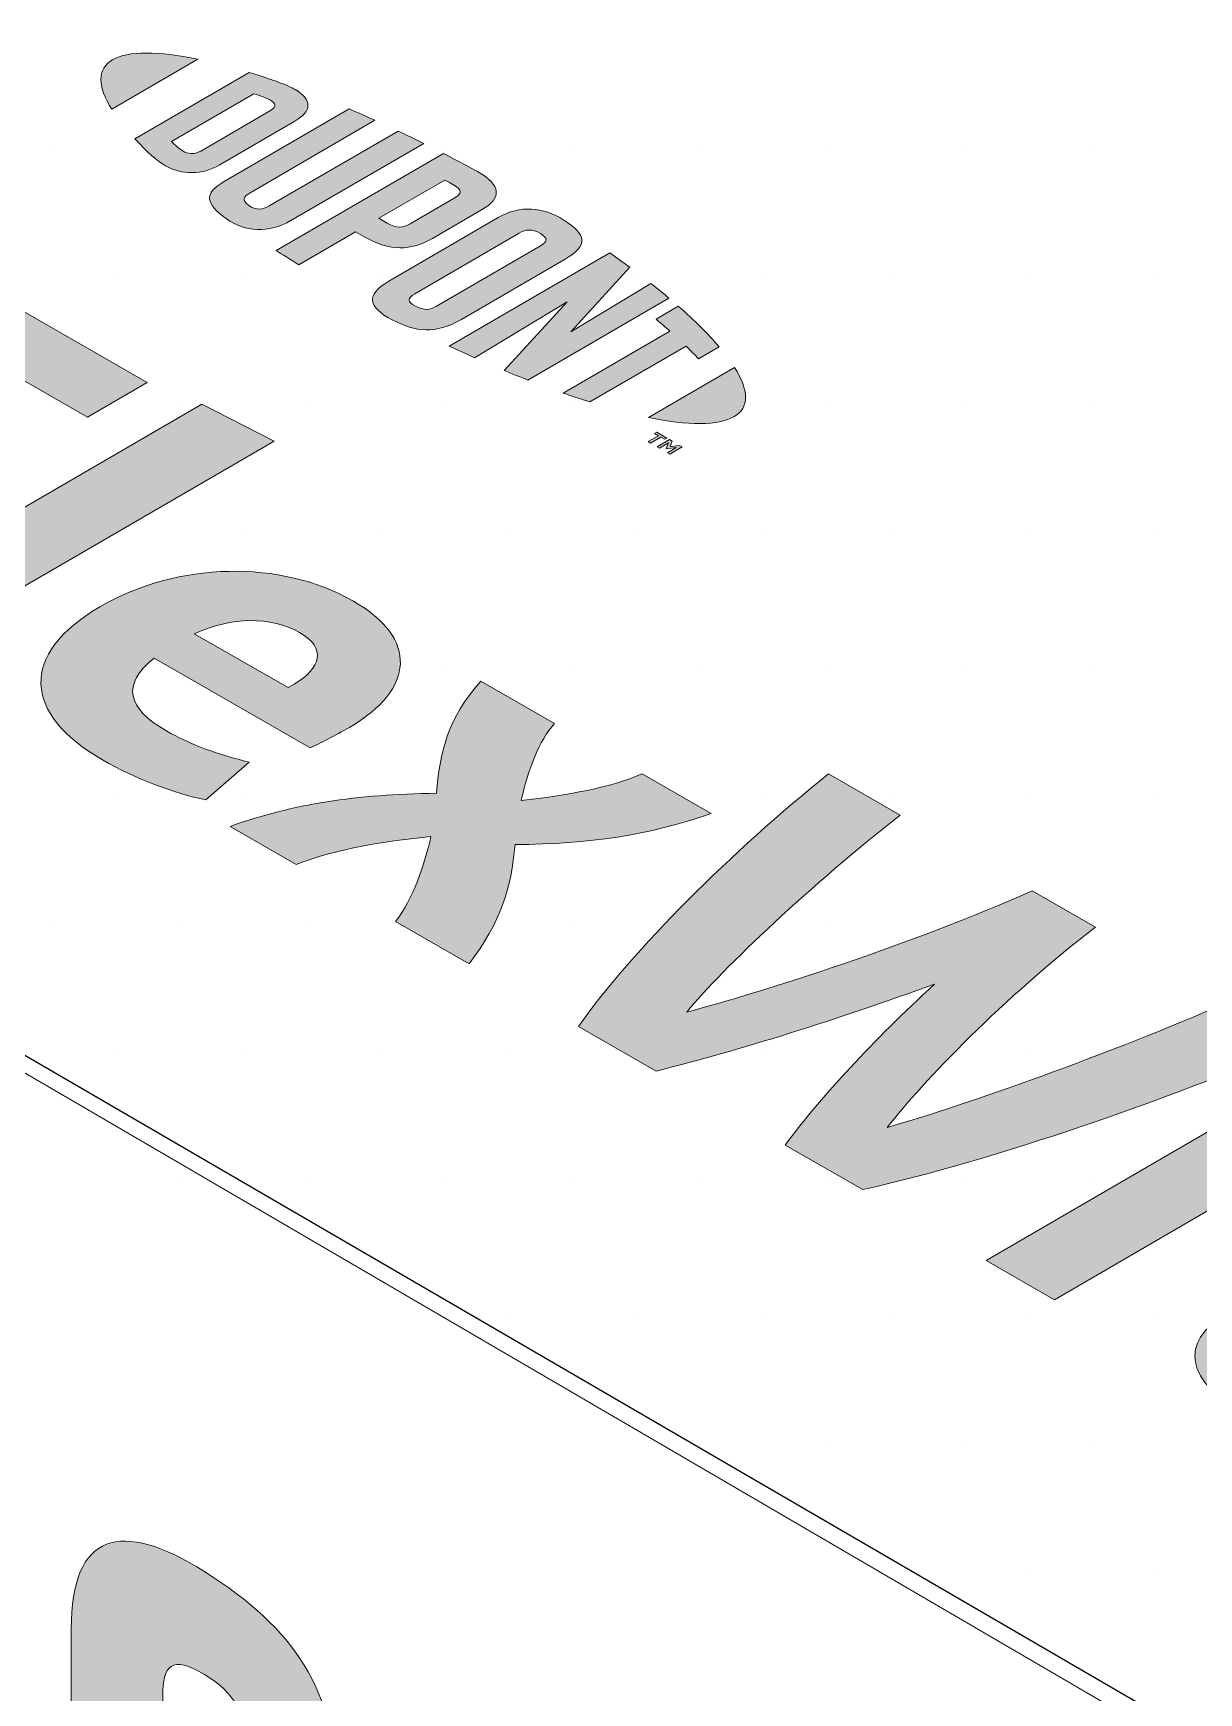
# Model space of a CAD drawing. Header units: inches. Extents: x -20.7 to 76.3, y -55.2 to 19.1.
# Drawn here: x 4.3186 to 4.4871, y 6.1011 to 6.341 of the extents above; entities that cross this region are included whole.
import ezdxf

# ---------------------------------------------------------------- set-up
doc = ezdxf.new("R2010")
doc.units = ezdxf.units.IN
doc.header["$MEASUREMENT"] = 0
for name, color, linetype, lineweight in [('.ATI-HATCH', 7, 'Continuous', 0), ('G-ANNO-TTLB', 7, 'Continuous', 0), ('LOGOS', 7, 'Continuous', 0), ('TYVEK', 7, 'Continuous', 0)]:
    doc.layers.add(name, color=color, linetype=linetype, lineweight=lineweight)

# ---------------------------------------------------------------- blocks, each defined once
blk = doc.blocks.new('Block_626')
at = {"layer": 'LOGOS', "true_color": 0x848484, "transparency": 33554687}
h = blk.add_hatch(color=252, dxfattribs=at)
h.dxf.hatch_style = 2
edge = h.paths.add_edge_path()
edge.add_spline(control_points=[(4.34921, 6.0275), (4.34921, 6.0233), (4.34799, 6.02183), (4.34338, 6.02433), (4.33863, 6.02692), (4.33734, 6.03), (4.33734, 6.03435), (4.33734, 6.03435), (4.33734, 6.10062), (4.33734, 6.10062), (4.33734, 6.10498), (4.33863, 6.10664), (4.34338, 6.10375), (4.34799, 6.10093), (4.34921, 6.09797), (4.34921, 6.09377), (4.34921, 6.09377), (4.34921, 6.0275), (4.34921, 6.0275)], knot_values=[0, 0, 0, 0, 1, 1, 1, 2, 2, 2, 3, 3, 3, 4, 4, 4, 5, 5, 5, 6, 6, 6, 6], degree=3, periodic=0)
edge = h.paths.add_edge_path()
edge.add_spline(control_points=[(4.34338, 6.1186), (4.3313, 6.12624), (4.32411, 6.12428), (4.32411, 6.11028), (4.32411, 6.11028), (4.32411, 6.04075), (4.32411, 6.04075), (4.32411, 6.02597), (4.33062, 6.01613), (4.34338, 6.0094), (4.35586, 6.00282), (4.36237, 6.0045), (4.36237, 6.02021), (4.36237, 6.02021), (4.36237, 6.08659), (4.36237, 6.08659), (4.36237, 6.10157), (4.35648, 6.1103), (4.34338, 6.1186)], knot_values=[0, 0, 0, 0, 1, 1, 1, 2, 2, 2, 3, 3, 3, 4, 4, 4, 5, 5, 5, 6, 6, 6, 6], degree=3, periodic=0)
at = {"layer": 'LOGOS'}
for points in [[(4.34338, 6.1186), (4.3313, 6.12624), (4.32411, 6.12428), (4.32411, 6.11028), (4.32411, 6.11028), (4.32411, 6.04075), (4.32411, 6.04075), (4.32411, 6.02597), (4.33062, 6.01613), (4.34338, 6.0094), (4.35586, 6.00282), (4.36237, 6.0045), (4.36237, 6.02021), (4.36237, 6.02021), (4.36237, 6.08659), (4.36237, 6.08659), (4.36237, 6.10157), (4.35648, 6.1103), (4.34338, 6.1186)], [(4.34921, 6.0275), (4.34921, 6.0233), (4.34799, 6.02183), (4.34338, 6.02433), (4.33863, 6.02692), (4.33734, 6.03), (4.33734, 6.03435), (4.33734, 6.03435), (4.33734, 6.10062), (4.33734, 6.10062), (4.33734, 6.10498), (4.33863, 6.10664), (4.34338, 6.10375), (4.34799, 6.10093), (4.34921, 6.09797), (4.34921, 6.09377), (4.34921, 6.09377), (4.34921, 6.0275), (4.34921, 6.0275)]]:
    blk.add_open_spline(points, degree=3, knots=[0, 0, 0, 0, 1, 1, 1, 2, 2, 2, 3, 3, 3, 4, 4, 4, 5, 5, 5, 6, 6, 6, 6], dxfattribs=at)
blk = doc.blocks.new('Block_625')
at = {"layer": 'LOGOS'}
blk.add_blockref('Block_626', (0, 0), dxfattribs=at)
blk = doc.blocks.new('Block_653')
at = {"layer": 'LOGOS', "true_color": 0x000000, "transparency": 33554687}
h = blk.add_hatch(color=18, dxfattribs=at)
h.dxf.hatch_style = 2
edge = h.paths.add_edge_path()
edge.add_spline(control_points=[(4.25505, 6.27915), (4.25505, 6.27915), (4.30464, 6.30795), (4.30464, 6.30795), (4.30464, 6.30795), (4.33508, 6.29047), (4.33508, 6.29047), (4.33508, 6.29047), (4.32644, 6.28545), (4.32644, 6.28545), (4.32644, 6.28545), (4.30622, 6.29706), (4.30622, 6.29706), (4.30622, 6.29706), (4.29275, 6.28925), (4.29275, 6.28925), (4.29275, 6.28925), (4.30976, 6.27948), (4.30976, 6.27948), (4.30976, 6.27948), (4.30112, 6.27446), (4.30112, 6.27446), (4.30112, 6.27446), (4.28411, 6.28423), (4.28411, 6.28423), (4.28411, 6.28423), (4.26526, 6.27328), (4.26526, 6.27328), (4.26526, 6.27328), (4.25505, 6.27915), (4.25505, 6.27915)], knot_values=[0, 0, 0, 0, 1, 1, 1, 2, 2, 2, 3, 3, 3, 4, 4, 4, 5, 5, 5, 6, 6, 6, 7, 7, 7, 8, 8, 8, 9, 9, 9, 10, 10, 10, 10], degree=3, periodic=0)
h = blk.add_hatch(color=18, dxfattribs=at)
h.dxf.hatch_style = 2
edge = h.paths.add_edge_path()
edge.add_spline(control_points=[(4.31517, 6.25977), (4.31134, 6.25755), (4.31029, 6.25578), (4.31315, 6.25414), (4.31386, 6.25373), (4.31465, 6.25336), (4.31543, 6.25307), (4.31543, 6.25307), (4.30842, 6.24818), (4.30842, 6.24818), (4.30678, 6.24879), (4.30428, 6.2499), (4.30286, 6.25072), (4.29464, 6.25544), (4.29667, 6.26041), (4.30517, 6.26535), (4.30517, 6.26535), (4.343, 6.28731), (4.343, 6.28731), (4.343, 6.28731), (4.35343, 6.28198), (4.35343, 6.28198), (4.35343, 6.28198), (4.31517, 6.25977), (4.31517, 6.25977)], knot_values=[0, 0, 0, 0, 1, 1, 1, 2, 2, 2, 3, 3, 3, 4, 4, 4, 5, 5, 5, 6, 6, 6, 7, 7, 7, 8, 8, 8, 8], degree=3, periodic=0)
h = blk.add_hatch(color=18, dxfattribs=at)
h.dxf.hatch_style = 2
edge = h.paths.add_edge_path()
edge.add_spline(control_points=[(4.34189, 6.25416), (4.34189, 6.25416), (4.35547, 6.24637), (4.35547, 6.24637), (4.35547, 6.24637), (4.35632, 6.24686), (4.35632, 6.24686), (4.36029, 6.24917), (4.36105, 6.25208), (4.35712, 6.25434), (4.35297, 6.25672), (4.34735, 6.25659), (4.34189, 6.25416)], knot_values=[0, 0, 0, 0, 1, 1, 1, 2, 2, 2, 3, 3, 3, 4, 4, 4, 4], degree=3, periodic=0)
edge = h.paths.add_edge_path()
edge.add_spline(control_points=[(4.34356, 6.23013), (4.339, 6.23111), (4.33337, 6.2332), (4.32865, 6.23591), (4.31715, 6.24252), (4.31651, 6.25123), (4.32827, 6.25805), (4.33954, 6.2646), (4.35441, 6.26489), (4.36491, 6.25886), (4.37427, 6.25349), (4.37383, 6.24614), (4.36433, 6.24062), (4.36221, 6.23939), (4.36022, 6.2384), (4.35866, 6.23766), (4.35866, 6.23766), (4.33608, 6.25062), (4.33608, 6.25062), (4.33134, 6.2468), (4.33215, 6.24339), (4.33787, 6.24011), (4.34137, 6.2381), (4.34551, 6.23662), (4.34985, 6.2356), (4.34985, 6.2356), (4.34356, 6.23013), (4.34356, 6.23013)], knot_values=[0, 0, 0, 0, 1, 1, 1, 2, 2, 2, 3, 3, 3, 4, 4, 4, 5, 5, 5, 6, 6, 6, 7, 7, 7, 8, 8, 8, 9, 9, 9, 9], degree=3, periodic=0)
h = blk.add_hatch(color=18, dxfattribs=at)
h.dxf.hatch_style = 2
edge = h.paths.add_edge_path()
edge.add_spline(control_points=[(4.37693, 6.2311), (4.37738, 6.2369), (4.37848, 6.24191), (4.38335, 6.2473), (4.38335, 6.2473), (4.394, 6.24118), (4.394, 6.24118), (4.39174, 6.2388), (4.39007, 6.2342), (4.38917, 6.23005), (4.39571, 6.23079), (4.40218, 6.23191), (4.40665, 6.23392), (4.40665, 6.23392), (4.41665, 6.22818), (4.41665, 6.22818), (4.40742, 6.22497), (4.39911, 6.22377), (4.38829, 6.22368), (4.3877, 6.21739), (4.38624, 6.2125), (4.38166, 6.20646), (4.38166, 6.20646), (4.37101, 6.21257), (4.37101, 6.21257), (4.37348, 6.21574), (4.37522, 6.22087), (4.37612, 6.22486), (4.3695, 6.22416), (4.36268, 6.22316), (4.35665, 6.22082), (4.35665, 6.22082), (4.34708, 6.22631), (4.34708, 6.22631), (4.35623, 6.22957), (4.36526, 6.23093), (4.37693, 6.2311)], knot_values=[0, 0, 0, 0, 1, 1, 1, 2, 2, 2, 3, 3, 3, 4, 4, 4, 5, 5, 5, 6, 6, 6, 7, 7, 7, 8, 8, 8, 9, 9, 9, 10, 10, 10, 11, 11, 11, 12, 12, 12, 12], degree=3, periodic=0)
h = blk.add_hatch(color=18, dxfattribs=at)
h.dxf.hatch_style = 2
edge = h.paths.add_edge_path()
edge.add_spline(control_points=[(4.49121, 6.20084), (4.49121, 6.20084), (4.50164, 6.19485), (4.50164, 6.19485), (4.48241, 6.18682), (4.45821, 6.17822), (4.43854, 6.17381), (4.43854, 6.17381), (4.42732, 6.18025), (4.42732, 6.18025), (4.43267, 6.1874), (4.43994, 6.19525), (4.44892, 6.20352), (4.43459, 6.19833), (4.4211, 6.19405), (4.40867, 6.19095), (4.40867, 6.19095), (4.39745, 6.19739), (4.39745, 6.19739), (4.40534, 6.20857), (4.41975, 6.2228), (4.43361, 6.2339), (4.43361, 6.2339), (4.44397, 6.22795), (4.44397, 6.22795), (4.43124, 6.218), (4.41845, 6.20596), (4.41309, 6.19946), (4.42445, 6.20251), (4.44554, 6.20922), (4.46305, 6.217), (4.46305, 6.217), (4.4722, 6.21175), (4.4722, 6.21175), (4.4589, 6.20155), (4.44725, 6.18942), (4.4421, 6.18281), (4.45325, 6.18598), (4.47411, 6.19339), (4.49121, 6.20084)], knot_values=[0, 0, 0, 0, 1, 1, 1, 2, 2, 2, 3, 3, 3, 4, 4, 4, 5, 5, 5, 6, 6, 6, 7, 7, 7, 8, 8, 8, 9, 9, 9, 10, 10, 10, 11, 11, 11, 12, 12, 12, 13, 13, 13, 13], degree=3, periodic=0)
h = blk.add_hatch(color=18, dxfattribs=at)
h.dxf.hatch_style = 2
edge = h.paths.add_edge_path()
edge.add_spline(control_points=[(4.50846, 6.17645), (4.51103, 6.17497), (4.51318, 6.17342), (4.51425, 6.17239), (4.51425, 6.17239), (4.50482, 6.16856), (4.50482, 6.16856), (4.50403, 6.16951), (4.50267, 6.17045), (4.50117, 6.17131), (4.49853, 6.17283), (4.49624, 6.17357), (4.49403, 6.17402), (4.49403, 6.17402), (4.46626, 6.15789), (4.46626, 6.15789), (4.46626, 6.15789), (4.4564, 6.16355), (4.4564, 6.16355), (4.4564, 6.16355), (4.49034, 6.18326), (4.49034, 6.18326), (4.49611, 6.18215), (4.50332, 6.1794), (4.50846, 6.17645)], knot_values=[0, 0, 0, 0, 1, 1, 1, 2, 2, 2, 3, 3, 3, 4, 4, 4, 5, 5, 5, 6, 6, 6, 7, 7, 7, 8, 8, 8, 8], degree=3, periodic=0)
h = blk.add_hatch(color=18, dxfattribs=at)
h.dxf.hatch_style = 2
edge = h.paths.add_edge_path()
edge.add_spline(control_points=[(4.5085, 6.1419), (4.5085, 6.1419), (4.51608, 6.1463), (4.51608, 6.1463), (4.51479, 6.14745), (4.51329, 6.14856), (4.51157, 6.14955), (4.50829, 6.15143), (4.50444, 6.15217), (4.50111, 6.15024), (4.49813, 6.14851), (4.49872, 6.14637), (4.50251, 6.1442), (4.50465, 6.14297), (4.50686, 6.14219), (4.5085, 6.1419)], knot_values=[0, 0, 0, 0, 1, 1, 1, 2, 2, 2, 3, 3, 3, 4, 4, 4, 5, 5, 5, 5], degree=3, periodic=0)
edge = h.paths.add_edge_path()
edge.add_spline(control_points=[(4.49449, 6.1407), (4.4847, 6.14632), (4.48452, 6.15191), (4.4909, 6.15561), (4.49791, 6.15968), (4.50781, 6.15875), (4.51645, 6.15386), (4.51845, 6.15272), (4.52074, 6.15107), (4.52225, 6.14988), (4.52225, 6.14988), (4.52395, 6.15087), (4.52395, 6.15087), (4.52827, 6.15338), (4.52782, 6.15601), (4.52303, 6.15876), (4.51989, 6.16056), (4.51604, 6.1622), (4.5119, 6.16319), (4.5119, 6.16319), (4.51777, 6.16865), (4.51777, 6.16865), (4.52212, 6.16763), (4.5279, 6.16529), (4.53225, 6.16279), (4.54276, 6.15676), (4.54245, 6.15056), (4.53288, 6.145), (4.53288, 6.145), (4.51319, 6.13357), (4.51319, 6.13357), (4.50877, 6.13439), (4.50164, 6.1366), (4.49449, 6.1407)], knot_values=[0, 0, 0, 0, 1, 1, 1, 2, 2, 2, 3, 3, 3, 4, 4, 4, 5, 5, 5, 6, 6, 6, 7, 7, 7, 8, 8, 8, 9, 9, 9, 10, 10, 10, 11, 11, 11, 11], degree=3, periodic=0)
at = {"layer": 'LOGOS'}
for points, knots in [([(4.25505, 6.27915), (4.25505, 6.27915), (4.30464, 6.30795), (4.30464, 6.30795), (4.30464, 6.30795), (4.33508, 6.29047), (4.33508, 6.29047), (4.33508, 6.29047), (4.32644, 6.28545), (4.32644, 6.28545), (4.32644, 6.28545), (4.30622, 6.29706), (4.30622, 6.29706), (4.30622, 6.29706), (4.29275, 6.28925), (4.29275, 6.28925), (4.29275, 6.28925), (4.30976, 6.27948), (4.30976, 6.27948), (4.30976, 6.27948), (4.30112, 6.27446), (4.30112, 6.27446), (4.30112, 6.27446), (4.28411, 6.28423), (4.28411, 6.28423), (4.28411, 6.28423), (4.26526, 6.27328), (4.26526, 6.27328), (4.26526, 6.27328), (4.25505, 6.27915), (4.25505, 6.27915)], [0, 0, 0, 0, 1, 1, 1, 2, 2, 2, 3, 3, 3, 4, 4, 4, 5, 5, 5, 6, 6, 6, 7, 7, 7, 8, 8, 8, 9, 9, 9, 10, 10, 10, 10]), ([(4.31517, 6.25977), (4.31134, 6.25755), (4.31029, 6.25578), (4.31315, 6.25414), (4.31386, 6.25373), (4.31465, 6.25336), (4.31543, 6.25307), (4.31543, 6.25307), (4.30842, 6.24818), (4.30842, 6.24818), (4.30678, 6.24879), (4.30428, 6.2499), (4.30286, 6.25072), (4.29464, 6.25544), (4.29667, 6.26041), (4.30517, 6.26535), (4.30517, 6.26535), (4.343, 6.28731), (4.343, 6.28731), (4.343, 6.28731), (4.35343, 6.28198), (4.35343, 6.28198), (4.35343, 6.28198), (4.31517, 6.25977), (4.31517, 6.25977)], [0, 0, 0, 0, 1, 1, 1, 2, 2, 2, 3, 3, 3, 4, 4, 4, 5, 5, 5, 6, 6, 6, 7, 7, 7, 8, 8, 8, 8]), ([(4.34356, 6.23013), (4.339, 6.23111), (4.33337, 6.2332), (4.32865, 6.23591), (4.31715, 6.24252), (4.31651, 6.25123), (4.32827, 6.25805), (4.33954, 6.2646), (4.35441, 6.26489), (4.36491, 6.25886), (4.37427, 6.25349), (4.37383, 6.24614), (4.36433, 6.24062), (4.36221, 6.23939), (4.36022, 6.2384), (4.35866, 6.23766), (4.35866, 6.23766), (4.33608, 6.25062), (4.33608, 6.25062), (4.33134, 6.2468), (4.33215, 6.24339), (4.33787, 6.24011), (4.34137, 6.2381), (4.34551, 6.23662), (4.34985, 6.2356), (4.34985, 6.2356), (4.34356, 6.23013), (4.34356, 6.23013)], [0, 0, 0, 0, 1, 1, 1, 2, 2, 2, 3, 3, 3, 4, 4, 4, 5, 5, 5, 6, 6, 6, 7, 7, 7, 8, 8, 8, 9, 9, 9, 9]), ([(4.34189, 6.25416), (4.34189, 6.25416), (4.35547, 6.24637), (4.35547, 6.24637), (4.35547, 6.24637), (4.35632, 6.24686), (4.35632, 6.24686), (4.36029, 6.24917), (4.36105, 6.25208), (4.35712, 6.25434), (4.35297, 6.25672), (4.34735, 6.25659), (4.34189, 6.25416)], [0, 0, 0, 0, 1, 1, 1, 2, 2, 2, 3, 3, 3, 4, 4, 4, 4]), ([(4.37693, 6.2311), (4.37738, 6.2369), (4.37848, 6.24191), (4.38335, 6.2473), (4.38335, 6.2473), (4.394, 6.24118), (4.394, 6.24118), (4.39174, 6.2388), (4.39007, 6.2342), (4.38917, 6.23005), (4.39571, 6.23079), (4.40218, 6.23191), (4.40665, 6.23392), (4.40665, 6.23392), (4.41665, 6.22818), (4.41665, 6.22818), (4.40742, 6.22497), (4.39911, 6.22377), (4.38829, 6.22368), (4.3877, 6.21739), (4.38624, 6.2125), (4.38166, 6.20646), (4.38166, 6.20646), (4.37101, 6.21257), (4.37101, 6.21257), (4.37348, 6.21574), (4.37522, 6.22087), (4.37612, 6.22486), (4.3695, 6.22416), (4.36268, 6.22316), (4.35665, 6.22082), (4.35665, 6.22082), (4.34708, 6.22631), (4.34708, 6.22631), (4.35623, 6.22957), (4.36526, 6.23093), (4.37693, 6.2311)], [0, 0, 0, 0, 1, 1, 1, 2, 2, 2, 3, 3, 3, 4, 4, 4, 5, 5, 5, 6, 6, 6, 7, 7, 7, 8, 8, 8, 9, 9, 9, 10, 10, 10, 11, 11, 11, 12, 12, 12, 12]), ([(4.49121, 6.20084), (4.49121, 6.20084), (4.50164, 6.19485), (4.50164, 6.19485), (4.48241, 6.18682), (4.45821, 6.17822), (4.43854, 6.17381), (4.43854, 6.17381), (4.42732, 6.18025), (4.42732, 6.18025), (4.43267, 6.1874), (4.43994, 6.19525), (4.44892, 6.20352), (4.43459, 6.19833), (4.4211, 6.19405), (4.40867, 6.19095), (4.40867, 6.19095), (4.39745, 6.19739), (4.39745, 6.19739), (4.40534, 6.20857), (4.41975, 6.2228), (4.43361, 6.2339), (4.43361, 6.2339), (4.44397, 6.22795), (4.44397, 6.22795), (4.43124, 6.218), (4.41845, 6.20596), (4.41309, 6.19946), (4.42445, 6.20251), (4.44554, 6.20922), (4.46305, 6.217), (4.46305, 6.217), (4.4722, 6.21175), (4.4722, 6.21175), (4.4589, 6.20155), (4.44725, 6.18942), (4.4421, 6.18281), (4.45325, 6.18598), (4.47411, 6.19339), (4.49121, 6.20084)], [0, 0, 0, 0, 1, 1, 1, 2, 2, 2, 3, 3, 3, 4, 4, 4, 5, 5, 5, 6, 6, 6, 7, 7, 7, 8, 8, 8, 9, 9, 9, 10, 10, 10, 11, 11, 11, 12, 12, 12, 13, 13, 13, 13]), ([(4.50846, 6.17645), (4.51103, 6.17497), (4.51318, 6.17342), (4.51425, 6.17239), (4.51425, 6.17239), (4.50482, 6.16856), (4.50482, 6.16856), (4.50403, 6.16951), (4.50267, 6.17045), (4.50117, 6.17131), (4.49853, 6.17283), (4.49624, 6.17357), (4.49403, 6.17402), (4.49403, 6.17402), (4.46626, 6.15789), (4.46626, 6.15789), (4.46626, 6.15789), (4.4564, 6.16355), (4.4564, 6.16355), (4.4564, 6.16355), (4.49034, 6.18326), (4.49034, 6.18326), (4.49611, 6.18215), (4.50332, 6.1794), (4.50846, 6.17645)], [0, 0, 0, 0, 1, 1, 1, 2, 2, 2, 3, 3, 3, 4, 4, 4, 5, 5, 5, 6, 6, 6, 7, 7, 7, 8, 8, 8, 8]), ([(4.49449, 6.1407), (4.4847, 6.14632), (4.48452, 6.15191), (4.4909, 6.15561), (4.49791, 6.15968), (4.50781, 6.15875), (4.51645, 6.15386), (4.51845, 6.15272), (4.52074, 6.15107), (4.52225, 6.14988), (4.52225, 6.14988), (4.52395, 6.15087), (4.52395, 6.15087), (4.52827, 6.15338), (4.52782, 6.15601), (4.52303, 6.15876), (4.51989, 6.16056), (4.51604, 6.1622), (4.5119, 6.16319), (4.5119, 6.16319), (4.51777, 6.16865), (4.51777, 6.16865), (4.52212, 6.16763), (4.5279, 6.16529), (4.53225, 6.16279), (4.54276, 6.15676), (4.54245, 6.15056), (4.53288, 6.145), (4.53288, 6.145), (4.51319, 6.13357), (4.51319, 6.13357), (4.50877, 6.13439), (4.50164, 6.1366), (4.49449, 6.1407)], [0, 0, 0, 0, 1, 1, 1, 2, 2, 2, 3, 3, 3, 4, 4, 4, 5, 5, 5, 6, 6, 6, 7, 7, 7, 8, 8, 8, 9, 9, 9, 10, 10, 10, 11, 11, 11, 11])]:
    blk.add_open_spline(points, degree=3, knots=knots, dxfattribs=at)
blk = doc.blocks.new('Block_654')
at = {"layer": 'LOGOS', "true_color": 0x000000, "transparency": 33554687}
h = blk.add_hatch(color=18, dxfattribs=at)
h.dxf.hatch_style = 2
edge = h.paths.add_edge_path()
edge.add_spline(control_points=[(4.33009, 6.33711), (4.32781, 6.33578), (4.3279, 6.33326), (4.32997, 6.32996), (4.32997, 6.32996), (4.34242, 6.33719), (4.34242, 6.33719), (4.3367, 6.33837), (4.33235, 6.33842), (4.33009, 6.33711)], knot_values=[0, 0, 0, 0, 1, 1, 1, 2, 2, 2, 3, 3, 3, 3], degree=3, periodic=0)
h = blk.add_hatch(color=18, dxfattribs=at)
h.dxf.hatch_style = 2
edge = h.paths.add_edge_path()
edge.add_spline(control_points=[(4.34283, 6.32392), (4.34187, 6.32336), (4.34098, 6.32351), (4.34029, 6.32391), (4.33975, 6.32422), (4.33911, 6.32481), (4.33862, 6.3253), (4.33862, 6.3253), (4.35052, 6.33221), (4.35052, 6.33221), (4.35138, 6.33193), (4.3524, 6.33156), (4.35294, 6.33125), (4.35363, 6.33086), (4.35389, 6.33034), (4.35294, 6.32979), (4.35294, 6.32979), (4.34283, 6.32392), (4.34283, 6.32392)], knot_values=[0, 0, 0, 0, 1, 1, 1, 2, 2, 2, 3, 3, 3, 4, 4, 4, 5, 5, 5, 6, 6, 6, 6], degree=3, periodic=0)
edge = h.paths.add_edge_path()
edge.add_spline(control_points=[(4.35651, 6.3328), (4.35542, 6.33343), (4.35353, 6.33414), (4.34982, 6.33527), (4.34982, 6.33527), (4.33332, 6.32569), (4.33332, 6.32569), (4.33506, 6.32382), (4.33654, 6.32246), (4.33763, 6.32184), (4.34013, 6.3204), (4.34307, 6.32047), (4.34551, 6.32189), (4.34551, 6.32189), (4.35646, 6.32825), (4.35646, 6.32825), (4.3589, 6.32967), (4.35901, 6.33136), (4.35651, 6.3328)], knot_values=[0, 0, 0, 0, 1, 1, 1, 2, 2, 2, 3, 3, 3, 4, 4, 4, 5, 5, 5, 6, 6, 6, 6], degree=3, periodic=0)
h = blk.add_hatch(color=18, dxfattribs=at)
h.dxf.hatch_style = 2
edge = h.paths.add_edge_path()
edge.add_spline(control_points=[(4.35274, 6.316), (4.35178, 6.31544), (4.35084, 6.31528), (4.34979, 6.31605), (4.34875, 6.31681), (4.34893, 6.31728), (4.35006, 6.31794), (4.35006, 6.31794), (4.36802, 6.32837), (4.36802, 6.32837), (4.36715, 6.32877), (4.36516, 6.32963), (4.3643, 6.33), (4.3643, 6.33), (4.34614, 6.31946), (4.34614, 6.31946), (4.34324, 6.31777), (4.34353, 6.3163), (4.34651, 6.31415), (4.34923, 6.31218), (4.35266, 6.312), (4.35588, 6.31387), (4.35588, 6.31387), (4.37507, 6.32501), (4.37507, 6.32501), (4.37439, 6.32536), (4.37211, 6.32646), (4.37136, 6.32681), (4.37136, 6.32681), (4.35274, 6.316), (4.35274, 6.316)], knot_values=[0, 0, 0, 0, 1, 1, 1, 2, 2, 2, 3, 3, 3, 4, 4, 4, 5, 5, 5, 6, 6, 6, 7, 7, 7, 8, 8, 8, 9, 9, 9, 10, 10, 10, 10], degree=3, periodic=0)
h = blk.add_hatch(color=18, dxfattribs=at)
h.dxf.hatch_style = 2
edge = h.paths.add_edge_path()
edge.add_spline(control_points=[(4.37311, 6.31341), (4.37207, 6.31281), (4.37118, 6.31271), (4.36978, 6.31351), (4.36978, 6.31351), (4.36858, 6.3142), (4.36858, 6.3142), (4.36858, 6.3142), (4.37812, 6.31973), (4.37812, 6.31973), (4.37868, 6.31944), (4.37897, 6.31928), (4.37929, 6.3191), (4.3808, 6.31823), (4.38055, 6.31773), (4.37948, 6.31711), (4.37948, 6.31711), (4.37311, 6.31341), (4.37311, 6.31341)], knot_values=[0, 0, 0, 0, 1, 1, 1, 2, 2, 2, 3, 3, 3, 4, 4, 4, 5, 5, 5, 6, 6, 6, 6], degree=3, periodic=0)
edge = h.paths.add_edge_path()
edge.add_spline(control_points=[(4.38287, 6.32094), (4.38227, 6.32129), (4.38002, 6.32249), (4.37791, 6.32357), (4.37791, 6.32357), (4.35374, 6.30953), (4.35374, 6.30953), (4.35438, 6.30912), (4.35607, 6.30805), (4.35701, 6.30748), (4.35701, 6.30748), (4.36522, 6.31224), (4.36522, 6.31224), (4.36522, 6.31224), (4.36656, 6.31148), (4.36656, 6.31148), (4.37016, 6.30942), (4.37325, 6.30949), (4.37632, 6.31128), (4.37632, 6.31128), (4.38344, 6.31541), (4.38344, 6.31541), (4.38645, 6.31716), (4.38627, 6.31899), (4.38287, 6.32094)], knot_values=[0, 0, 0, 0, 1, 1, 1, 2, 2, 2, 3, 3, 3, 4, 4, 4, 5, 5, 5, 6, 6, 6, 7, 7, 7, 8, 8, 8, 8], degree=3, periodic=0)
h = blk.add_hatch(color=18, dxfattribs=at)
h.dxf.hatch_style = 2
edge = h.paths.add_edge_path()
edge.add_spline(control_points=[(4.3769, 6.30148), (4.37595, 6.30093), (4.37513, 6.30083), (4.37388, 6.3015), (4.3726, 6.3022), (4.37279, 6.3027), (4.37378, 6.30328), (4.37378, 6.30328), (4.38885, 6.31203), (4.38885, 6.31203), (4.38984, 6.3126), (4.39073, 6.31272), (4.39194, 6.31199), (4.39312, 6.31127), (4.39293, 6.31079), (4.39197, 6.31023), (4.39197, 6.31023), (4.3769, 6.30148), (4.3769, 6.30148)], knot_values=[0, 0, 0, 0, 1, 1, 1, 2, 2, 2, 3, 3, 3, 4, 4, 4, 5, 5, 5, 6, 6, 6, 6], degree=3, periodic=0)
edge = h.paths.add_edge_path()
edge.add_spline(control_points=[(4.39532, 6.31395), (4.3923, 6.31586), (4.38902, 6.31614), (4.38583, 6.31429), (4.38583, 6.31429), (4.37002, 6.30511), (4.37002, 6.30511), (4.36666, 6.30316), (4.36699, 6.30137), (4.37049, 6.29953), (4.37391, 6.29773), (4.37686, 6.29746), (4.38043, 6.29954), (4.38043, 6.29954), (4.39553, 6.3083), (4.39553, 6.3083), (4.39893, 6.31028), (4.3986, 6.31187), (4.39532, 6.31395)], knot_values=[0, 0, 0, 0, 1, 1, 1, 2, 2, 2, 3, 3, 3, 4, 4, 4, 5, 5, 5, 6, 6, 6, 6], degree=3, periodic=0)
h = blk.add_hatch(color=18, dxfattribs=at)
h.dxf.hatch_style = 2
edge = h.paths.add_edge_path()
edge.add_spline(control_points=[(4.39635, 6.29781), (4.39635, 6.29781), (4.40485, 6.30712), (4.40485, 6.30712), (4.40395, 6.3078), (4.40284, 6.30859), (4.40196, 6.3092), (4.40196, 6.3092), (4.37876, 6.29573), (4.37876, 6.29573), (4.3795, 6.29537), (4.38143, 6.2945), (4.38243, 6.29405), (4.38243, 6.29405), (4.39583, 6.30214), (4.39583, 6.30214), (4.39583, 6.30214), (4.38671, 6.29221), (4.38671, 6.29221), (4.3877, 6.29179), (4.38917, 6.2912), (4.39014, 6.29082), (4.39014, 6.29082), (4.41053, 6.30266), (4.41053, 6.30266), (4.40984, 6.30325), (4.40854, 6.30429), (4.40791, 6.30479), (4.40791, 6.30479), (4.39635, 6.29781), (4.39635, 6.29781)], knot_values=[0, 0, 0, 0, 1, 1, 1, 2, 2, 2, 3, 3, 3, 4, 4, 4, 5, 5, 5, 6, 6, 6, 7, 7, 7, 8, 8, 8, 9, 9, 9, 10, 10, 10, 10], degree=3, periodic=0)
h = blk.add_hatch(color=18, dxfattribs=at)
h.dxf.hatch_style = 2
edge = h.paths.add_edge_path()
edge.add_spline(control_points=[(4.40866, 6.29961), (4.40935, 6.29904), (4.41002, 6.29846), (4.41066, 6.29789), (4.41066, 6.29789), (4.39523, 6.28894), (4.39523, 6.28894), (4.39616, 6.28861), (4.39791, 6.28802), (4.39911, 6.28765), (4.39911, 6.28765), (4.413, 6.29571), (4.413, 6.29571), (4.41366, 6.29507), (4.41427, 6.29445), (4.41482, 6.29388), (4.41482, 6.29388), (4.41779, 6.29561), (4.41779, 6.29561), (4.41621, 6.29749), (4.41429, 6.29938), (4.41188, 6.30149), (4.41188, 6.30149), (4.40866, 6.29961), (4.40866, 6.29961)], knot_values=[0, 0, 0, 0, 1, 1, 1, 2, 2, 2, 3, 3, 3, 4, 4, 4, 5, 5, 5, 6, 6, 6, 7, 7, 7, 8, 8, 8, 8], degree=3, periodic=0)
h = blk.add_hatch(color=18, dxfattribs=at)
h.dxf.hatch_style = 2
edge = h.paths.add_edge_path()
edge.add_spline(control_points=[(4.41994, 6.28553), (4.41765, 6.2842), (4.41328, 6.28424), (4.40755, 6.28542), (4.40755, 6.28542), (4.42001, 6.29265), (4.42001, 6.29265), (4.42208, 6.28935), (4.4222, 6.28684), (4.41994, 6.28553)], knot_values=[0, 0, 0, 0, 1, 1, 1, 2, 2, 2, 3, 3, 3, 3], degree=3, periodic=0)
h = blk.add_hatch(color=18, dxfattribs=at)
h.dxf.hatch_style = 2
edge = h.paths.add_edge_path()
edge.add_spline(control_points=[(4.41062, 6.28222), (4.41062, 6.28222), (4.41099, 6.28201), (4.41099, 6.28201), (4.41099, 6.28201), (4.41069, 6.2812), (4.41069, 6.2812), (4.41069, 6.2812), (4.41208, 6.28138), (4.41208, 6.28138), (4.41208, 6.28138), (4.41244, 6.28117), (4.41244, 6.28117), (4.41244, 6.28117), (4.41065, 6.28013), (4.41065, 6.28013), (4.41065, 6.28013), (4.41031, 6.28032), (4.41031, 6.28032), (4.41031, 6.28032), (4.41159, 6.28106), (4.41159, 6.28106), (4.41159, 6.28106), (4.41017, 6.28089), (4.41017, 6.28089), (4.41017, 6.28089), (4.41014, 6.28091), (4.41014, 6.28091), (4.41014, 6.28091), (4.41044, 6.28173), (4.41044, 6.28173), (4.41044, 6.28173), (4.40916, 6.28098), (4.40916, 6.28098), (4.40916, 6.28098), (4.40882, 6.28118), (4.40882, 6.28118), (4.40882, 6.28118), (4.41062, 6.28222), (4.41062, 6.28222)], knot_values=[0, 0, 0, 0, 1, 1, 1, 2, 2, 2, 3, 3, 3, 4, 4, 4, 5, 5, 5, 6, 6, 6, 7, 7, 7, 8, 8, 8, 9, 9, 9, 10, 10, 10, 11, 11, 11, 12, 12, 12, 13, 13, 13, 13], degree=3, periodic=0)
edge = h.paths.add_edge_path()
edge.add_spline(control_points=[(4.40901, 6.28278), (4.40901, 6.28278), (4.40845, 6.2831), (4.40845, 6.2831), (4.40845, 6.2831), (4.40877, 6.28328), (4.40877, 6.28328), (4.40877, 6.28328), (4.41023, 6.28244), (4.41023, 6.28244), (4.41023, 6.28244), (4.40992, 6.28226), (4.40992, 6.28226), (4.40992, 6.28226), (4.40936, 6.28258), (4.40936, 6.28258), (4.40936, 6.28258), (4.40788, 6.28172), (4.40788, 6.28172), (4.40788, 6.28172), (4.40753, 6.28192), (4.40753, 6.28192), (4.40753, 6.28192), (4.40901, 6.28278), (4.40901, 6.28278)], knot_values=[0, 0, 0, 0, 1, 1, 1, 2, 2, 2, 3, 3, 3, 4, 4, 4, 5, 5, 5, 6, 6, 6, 7, 7, 7, 8, 8, 8, 8], degree=3, periodic=0)
at = {"layer": 'LOGOS'}
for points, knots in [([(4.33009, 6.33711), (4.32781, 6.33578), (4.3279, 6.33326), (4.32997, 6.32996), (4.32997, 6.32996), (4.34242, 6.33719), (4.34242, 6.33719), (4.3367, 6.33837), (4.33235, 6.33842), (4.33009, 6.33711)], [0, 0, 0, 0, 1, 1, 1, 2, 2, 2, 3, 3, 3, 3]), ([(4.35651, 6.3328), (4.35542, 6.33343), (4.35353, 6.33414), (4.34982, 6.33527), (4.34982, 6.33527), (4.33332, 6.32569), (4.33332, 6.32569), (4.33506, 6.32382), (4.33654, 6.32246), (4.33763, 6.32184), (4.34013, 6.3204), (4.34307, 6.32047), (4.34551, 6.32189), (4.34551, 6.32189), (4.35646, 6.32825), (4.35646, 6.32825), (4.3589, 6.32967), (4.35901, 6.33136), (4.35651, 6.3328)], [0, 0, 0, 0, 1, 1, 1, 2, 2, 2, 3, 3, 3, 4, 4, 4, 5, 5, 5, 6, 6, 6, 6]), ([(4.34283, 6.32392), (4.34187, 6.32336), (4.34098, 6.32351), (4.34029, 6.32391), (4.33975, 6.32422), (4.33911, 6.32481), (4.33862, 6.3253), (4.33862, 6.3253), (4.35052, 6.33221), (4.35052, 6.33221), (4.35138, 6.33193), (4.3524, 6.33156), (4.35294, 6.33125), (4.35363, 6.33086), (4.35389, 6.33034), (4.35294, 6.32979), (4.35294, 6.32979), (4.34283, 6.32392), (4.34283, 6.32392)], [0, 0, 0, 0, 1, 1, 1, 2, 2, 2, 3, 3, 3, 4, 4, 4, 5, 5, 5, 6, 6, 6, 6]), ([(4.35274, 6.316), (4.35178, 6.31544), (4.35084, 6.31528), (4.34979, 6.31605), (4.34875, 6.31681), (4.34893, 6.31728), (4.35006, 6.31794), (4.35006, 6.31794), (4.36802, 6.32837), (4.36802, 6.32837), (4.36715, 6.32877), (4.36516, 6.32963), (4.3643, 6.33), (4.3643, 6.33), (4.34614, 6.31946), (4.34614, 6.31946), (4.34324, 6.31777), (4.34353, 6.3163), (4.34651, 6.31415), (4.34923, 6.31218), (4.35266, 6.312), (4.35588, 6.31387), (4.35588, 6.31387), (4.37507, 6.32501), (4.37507, 6.32501), (4.37439, 6.32536), (4.37211, 6.32646), (4.37136, 6.32681), (4.37136, 6.32681), (4.35274, 6.316), (4.35274, 6.316)], [0, 0, 0, 0, 1, 1, 1, 2, 2, 2, 3, 3, 3, 4, 4, 4, 5, 5, 5, 6, 6, 6, 7, 7, 7, 8, 8, 8, 9, 9, 9, 10, 10, 10, 10]), ([(4.38287, 6.32094), (4.38227, 6.32129), (4.38002, 6.32249), (4.37791, 6.32357), (4.37791, 6.32357), (4.35374, 6.30953), (4.35374, 6.30953), (4.35438, 6.30912), (4.35607, 6.30805), (4.35701, 6.30748), (4.35701, 6.30748), (4.36522, 6.31224), (4.36522, 6.31224), (4.36522, 6.31224), (4.36656, 6.31148), (4.36656, 6.31148), (4.37016, 6.30942), (4.37325, 6.30949), (4.37632, 6.31128), (4.37632, 6.31128), (4.38344, 6.31541), (4.38344, 6.31541), (4.38645, 6.31716), (4.38627, 6.31899), (4.38287, 6.32094)], [0, 0, 0, 0, 1, 1, 1, 2, 2, 2, 3, 3, 3, 4, 4, 4, 5, 5, 5, 6, 6, 6, 7, 7, 7, 8, 8, 8, 8]), ([(4.37311, 6.31341), (4.37207, 6.31281), (4.37118, 6.31271), (4.36978, 6.31351), (4.36978, 6.31351), (4.36858, 6.3142), (4.36858, 6.3142), (4.36858, 6.3142), (4.37812, 6.31973), (4.37812, 6.31973), (4.37868, 6.31944), (4.37897, 6.31928), (4.37929, 6.3191), (4.3808, 6.31823), (4.38055, 6.31773), (4.37948, 6.31711), (4.37948, 6.31711), (4.37311, 6.31341), (4.37311, 6.31341)], [0, 0, 0, 0, 1, 1, 1, 2, 2, 2, 3, 3, 3, 4, 4, 4, 5, 5, 5, 6, 6, 6, 6]), ([(4.39532, 6.31395), (4.3923, 6.31586), (4.38902, 6.31614), (4.38583, 6.31429), (4.38583, 6.31429), (4.37002, 6.30511), (4.37002, 6.30511), (4.36666, 6.30316), (4.36699, 6.30137), (4.37049, 6.29953), (4.37391, 6.29773), (4.37686, 6.29746), (4.38043, 6.29954), (4.38043, 6.29954), (4.39553, 6.3083), (4.39553, 6.3083), (4.39893, 6.31028), (4.3986, 6.31187), (4.39532, 6.31395)], [0, 0, 0, 0, 1, 1, 1, 2, 2, 2, 3, 3, 3, 4, 4, 4, 5, 5, 5, 6, 6, 6, 6]), ([(4.3769, 6.30148), (4.37595, 6.30093), (4.37513, 6.30083), (4.37388, 6.3015), (4.3726, 6.3022), (4.37279, 6.3027), (4.37378, 6.30328), (4.37378, 6.30328), (4.38885, 6.31203), (4.38885, 6.31203), (4.38984, 6.3126), (4.39073, 6.31272), (4.39194, 6.31199), (4.39312, 6.31127), (4.39293, 6.31079), (4.39197, 6.31023), (4.39197, 6.31023), (4.3769, 6.30148), (4.3769, 6.30148)], [0, 0, 0, 0, 1, 1, 1, 2, 2, 2, 3, 3, 3, 4, 4, 4, 5, 5, 5, 6, 6, 6, 6]), ([(4.39635, 6.29781), (4.39635, 6.29781), (4.40485, 6.30712), (4.40485, 6.30712), (4.40395, 6.3078), (4.40284, 6.30859), (4.40196, 6.3092), (4.40196, 6.3092), (4.37876, 6.29573), (4.37876, 6.29573), (4.3795, 6.29537), (4.38143, 6.2945), (4.38243, 6.29405), (4.38243, 6.29405), (4.39583, 6.30214), (4.39583, 6.30214), (4.39583, 6.30214), (4.38671, 6.29221), (4.38671, 6.29221), (4.3877, 6.29179), (4.38917, 6.2912), (4.39014, 6.29082), (4.39014, 6.29082), (4.41053, 6.30266), (4.41053, 6.30266), (4.40984, 6.30325), (4.40854, 6.30429), (4.40791, 6.30479), (4.40791, 6.30479), (4.39635, 6.29781), (4.39635, 6.29781)], [0, 0, 0, 0, 1, 1, 1, 2, 2, 2, 3, 3, 3, 4, 4, 4, 5, 5, 5, 6, 6, 6, 7, 7, 7, 8, 8, 8, 9, 9, 9, 10, 10, 10, 10]), ([(4.40866, 6.29961), (4.40935, 6.29904), (4.41002, 6.29846), (4.41066, 6.29789), (4.41066, 6.29789), (4.39523, 6.28894), (4.39523, 6.28894), (4.39616, 6.28861), (4.39791, 6.28802), (4.39911, 6.28765), (4.39911, 6.28765), (4.413, 6.29571), (4.413, 6.29571), (4.41366, 6.29507), (4.41427, 6.29445), (4.41482, 6.29388), (4.41482, 6.29388), (4.41779, 6.29561), (4.41779, 6.29561), (4.41621, 6.29749), (4.41429, 6.29938), (4.41188, 6.30149), (4.41188, 6.30149), (4.40866, 6.29961), (4.40866, 6.29961)], [0, 0, 0, 0, 1, 1, 1, 2, 2, 2, 3, 3, 3, 4, 4, 4, 5, 5, 5, 6, 6, 6, 7, 7, 7, 8, 8, 8, 8]), ([(4.41994, 6.28553), (4.41765, 6.2842), (4.41328, 6.28424), (4.40755, 6.28542), (4.40755, 6.28542), (4.42001, 6.29265), (4.42001, 6.29265), (4.42208, 6.28935), (4.4222, 6.28684), (4.41994, 6.28553)], [0, 0, 0, 0, 1, 1, 1, 2, 2, 2, 3, 3, 3, 3]), ([(4.40901, 6.28278), (4.40901, 6.28278), (4.40845, 6.2831), (4.40845, 6.2831), (4.40845, 6.2831), (4.40877, 6.28328), (4.40877, 6.28328), (4.40877, 6.28328), (4.41023, 6.28244), (4.41023, 6.28244), (4.41023, 6.28244), (4.40992, 6.28226), (4.40992, 6.28226), (4.40992, 6.28226), (4.40936, 6.28258), (4.40936, 6.28258), (4.40936, 6.28258), (4.40788, 6.28172), (4.40788, 6.28172), (4.40788, 6.28172), (4.40753, 6.28192), (4.40753, 6.28192), (4.40753, 6.28192), (4.40901, 6.28278), (4.40901, 6.28278)], [0, 0, 0, 0, 1, 1, 1, 2, 2, 2, 3, 3, 3, 4, 4, 4, 5, 5, 5, 6, 6, 6, 7, 7, 7, 8, 8, 8, 8]), ([(4.41062, 6.28222), (4.41062, 6.28222), (4.41099, 6.28201), (4.41099, 6.28201), (4.41099, 6.28201), (4.41069, 6.2812), (4.41069, 6.2812), (4.41069, 6.2812), (4.41208, 6.28138), (4.41208, 6.28138), (4.41208, 6.28138), (4.41244, 6.28117), (4.41244, 6.28117), (4.41244, 6.28117), (4.41065, 6.28013), (4.41065, 6.28013), (4.41065, 6.28013), (4.41031, 6.28032), (4.41031, 6.28032), (4.41031, 6.28032), (4.41159, 6.28106), (4.41159, 6.28106), (4.41159, 6.28106), (4.41017, 6.28089), (4.41017, 6.28089), (4.41017, 6.28089), (4.41014, 6.28091), (4.41014, 6.28091), (4.41014, 6.28091), (4.41044, 6.28173), (4.41044, 6.28173), (4.41044, 6.28173), (4.40916, 6.28098), (4.40916, 6.28098), (4.40916, 6.28098), (4.40882, 6.28118), (4.40882, 6.28118), (4.40882, 6.28118), (4.41062, 6.28222), (4.41062, 6.28222)], [0, 0, 0, 0, 1, 1, 1, 2, 2, 2, 3, 3, 3, 4, 4, 4, 5, 5, 5, 6, 6, 6, 7, 7, 7, 8, 8, 8, 9, 9, 9, 10, 10, 10, 11, 11, 11, 12, 12, 12, 13, 13, 13, 13])]:
    blk.add_open_spline(points, degree=3, knots=knots, dxfattribs=at)
blk = doc.blocks.new('Block_652')
at = {"layer": 'LOGOS'}
for name in ['Block_654', 'Block_653']:
    blk.add_blockref(name, (0, 0), dxfattribs=at)
blk = doc.blocks.new('Block_687')
at = {"layer": '.ATI-HATCH', "color": 8, "lineweight": 0, "true_color": 0x808080}
for p, q in [((4.32139, 6.32472), (4.32139, 6.32472)), ((4.34014, 6.32472), (4.34014, 6.32472)), ((4.3589, 6.32472), (4.3589, 6.32472)), ((4.37765, 6.32472), (4.37765, 6.32472)), ((4.39641, 6.32472), (4.39641, 6.32472)), ((4.41516, 6.32472), (4.41516, 6.32472)), ((4.43392, 6.32472), (4.43392, 6.32472)), ((4.45268, 6.32472), (4.45268, 6.32472)), ((4.47143, 6.32472), (4.47143, 6.32472)), ((4.33076, 6.30597), (4.33076, 6.30597)), ((4.34952, 6.30597), (4.34952, 6.30597)), ((4.36827, 6.30597), (4.36827, 6.30597)), ((4.38703, 6.30597), (4.38703, 6.30597)), ((4.40579, 6.30597), (4.40579, 6.30597)), ((4.42454, 6.30597), (4.42454, 6.30597)), ((4.4433, 6.30597), (4.4433, 6.30597)), ((4.46205, 6.30597), (4.46205, 6.30597)), ((4.48081, 6.30597), (4.48081, 6.30597)), ((4.32139, 6.28721), (4.32139, 6.28721)), ((4.34014, 6.28721), (4.34014, 6.28721)), ((4.3589, 6.28721), (4.3589, 6.28721)), ((4.37765, 6.28721), (4.37765, 6.28721)), ((4.39641, 6.28721), (4.39641, 6.28721)), ((4.41516, 6.28721), (4.41516, 6.28721)), ((4.43392, 6.28721), (4.43392, 6.28721)), ((4.45268, 6.28721), (4.45268, 6.28721)), ((4.47143, 6.28721), (4.47143, 6.28721)), ((4.33076, 6.26846), (4.33076, 6.26846)), ((4.34952, 6.26846), (4.34952, 6.26846)), ((4.36827, 6.26846), (4.36827, 6.26846)), ((4.38703, 6.26846), (4.38703, 6.26846)), ((4.40579, 6.26846), (4.40579, 6.26846)), ((4.42454, 6.26846), (4.42454, 6.26846)), ((4.4433, 6.26846), (4.4433, 6.26846)), ((4.46205, 6.26846), (4.46205, 6.26846)), ((4.48081, 6.26846), (4.48081, 6.26846)), ((4.32139, 6.2497), (4.32139, 6.2497)), ((4.34014, 6.2497), (4.34014, 6.2497)), ((4.3589, 6.2497), (4.3589, 6.2497)), ((4.37765, 6.2497), (4.37765, 6.2497)), ((4.39641, 6.2497), (4.39641, 6.2497)), ((4.41516, 6.2497), (4.41516, 6.2497)), ((4.43392, 6.2497), (4.43392, 6.2497)), ((4.45268, 6.2497), (4.45268, 6.2497)), ((4.47143, 6.2497), (4.47143, 6.2497)), ((4.33076, 6.23095), (4.33076, 6.23095)), ((4.34952, 6.23095), (4.34952, 6.23095)), ((4.36827, 6.23095), (4.36827, 6.23095)), ((4.38703, 6.23095), (4.38703, 6.23095)), ((4.40579, 6.23095), (4.40579, 6.23095)), ((4.42454, 6.23095), (4.42454, 6.23095)), ((4.4433, 6.23095), (4.4433, 6.23095)), ((4.46205, 6.23095), (4.46205, 6.23095)), ((4.48081, 6.23095), (4.48081, 6.23095)), ((4.32139, 6.21219), (4.32139, 6.21219)), ((4.34014, 6.21219), (4.34014, 6.21219)), ((4.3589, 6.21219), (4.3589, 6.21219)), ((4.37765, 6.21219), (4.37765, 6.21219)), ((4.39641, 6.21219), (4.39641, 6.21219)), ((4.41516, 6.21219), (4.41516, 6.21219)), ((4.43392, 6.21219), (4.43392, 6.21219)), ((4.45268, 6.21219), (4.45268, 6.21219)), ((4.47143, 6.21219), (4.47143, 6.21219)), ((4.33076, 6.19343), (4.33076, 6.19343)), ((4.34952, 6.19343), (4.34952, 6.19343)), ((4.36827, 6.19343), (4.36827, 6.19343)), ((4.38703, 6.19343), (4.38703, 6.19343)), ((4.40579, 6.19343), (4.40579, 6.19343)), ((4.42454, 6.19343), (4.42454, 6.19343)), ((4.4433, 6.19343), (4.4433, 6.19343)), ((4.46205, 6.19343), (4.46205, 6.19343)), ((4.48081, 6.19343), (4.48081, 6.19343)), ((4.34014, 6.17468), (4.34014, 6.17468)), ((4.3589, 6.17468), (4.3589, 6.17468)), ((4.37765, 6.17468), (4.37765, 6.17468)), ((4.39641, 6.17468), (4.39641, 6.17468)), ((4.41516, 6.17468), (4.41516, 6.17468)), ((4.43392, 6.17468), (4.43392, 6.17468)), ((4.45268, 6.17468), (4.45268, 6.17468)), ((4.47143, 6.17468), (4.47143, 6.17468)), ((4.38703, 6.15592), (4.38703, 6.15592)), ((4.40579, 6.15592), (4.40579, 6.15592)), ((4.42454, 6.15592), (4.42454, 6.15592)), ((4.4433, 6.15592), (4.4433, 6.15592)), ((4.46205, 6.15592), (4.46205, 6.15592)), ((4.48081, 6.15592), (4.48081, 6.15592)), ((4.41516, 6.13717), (4.41516, 6.13717)), ((4.43392, 6.13717), (4.43392, 6.13717)), ((4.45268, 6.13717), (4.45268, 6.13717)), ((4.47143, 6.13717), (4.47143, 6.13717)), ((4.4433, 6.11841), (4.4433, 6.11841)), ((4.46205, 6.11841), (4.46205, 6.11841)), ((4.48081, 6.11841), (4.48081, 6.11841))]:
    blk.add_line(p, q, dxfattribs=at)
at = {"layer": '.ATI-HATCH'}
blk.add_lwpolyline([(3.4404, 7.19747), (5.43137, 6.0354), (5.00309, 5.79063), (3.01001, 6.95347)], close=True, dxfattribs=at)

msp = doc.modelspace()

# ---------------------------------------------------------------- hatches: boundary and pattern name
at = {"layer": 'G-ANNO-TTLB', "true_color": 0xff00ff, "transparency": 33554687}
h = msp.add_hatch(color=6, dxfattribs=at)
edge = h.paths.add_edge_path()
edge.add_spline(control_points=[(20.03424, -15.13455), (20.03424, -15.13455), (-20.6658, -15.13455), (-20.6658, -15.13455), (-20.6658, -15.13455), (-20.6658, 19.00075), (-20.6658, 19.00075), (-20.6658, 19.00075), (20.03424, 19.00075), (20.03424, 19.00075), (20.03424, 19.00075), (20.03424, -15.13455), (20.03424, -15.13455)], knot_values=[0, 0, 0, 0, 1, 1, 1, 2, 2, 2, 3, 3, 3, 4, 4, 4, 4], degree=3, periodic=0)
edge = h.paths.add_edge_path()
edge.add_spline(control_points=[(-20.54076, 18.87571), (-20.54076, 18.87571), (-20.54076, -15.00951), (-20.54076, -15.00951), (-20.54076, -15.00951), (19.9092, -15.00951), (19.9092, -15.00951), (19.9092, -15.00951), (19.9092, 18.87571), (19.9092, 18.87571), (19.9092, 18.87571), (-20.54076, 18.87571), (-20.54076, 18.87571)], knot_values=[0, 0, 0, 0, 1, 1, 1, 2, 2, 2, 3, 3, 3, 4, 4, 4, 4], degree=3, periodic=0)
edge.add_line((-20.54076, 18.87571), (-20.54076, 18.87571))

# ---------------------------------------------------------------- linework, layer by layer
at = {"layer": 'G-ANNO-TTLB'}
for points in [[(20.03424, -15.13455), (20.03424, -15.13455), (-20.6658, -15.13455), (-20.6658, -15.13455), (-20.6658, -15.13455), (-20.6658, 19.00075), (-20.6658, 19.00075), (-20.6658, 19.00075), (20.03424, 19.00075), (20.03424, 19.00075), (20.03424, 19.00075), (20.03424, -15.13455), (20.03424, -15.13455)], [(-20.54076, 18.87571), (-20.54076, 18.87571), (-20.54076, -15.00951), (-20.54076, -15.00951), (-20.54076, -15.00951), (19.9092, -15.00951), (19.9092, -15.00951), (19.9092, -15.00951), (19.9092, 18.87571), (19.9092, 18.87571), (19.9092, 18.87571), (-20.54076, 18.87571), (-20.54076, 18.87571)]]:
    msp.add_open_spline(points, degree=3, knots=[0, 0, 0, 0, 1, 1, 1, 2, 2, 2, 3, 3, 3, 4, 4, 4, 4], dxfattribs=at)
at = {"layer": 'TYVEK', "color": 4, "lineweight": 25, "true_color": 0x00ffff}
msp.add_lwpolyline([(3.43828, 7.19824), (5.45717, 6.02423), (5.0289, 5.77946), (3.01001, 6.95347)], close=True, dxfattribs=at)

# ---------------------------------------------------------------- block references
at = {"layer": '.ATI-HATCH'}
msp.add_blockref('Block_687', (0, 0), dxfattribs=at)
at = {"layer": 'LOGOS'}
for name in ['Block_652', 'Block_625']:
    msp.add_blockref(name, (0, 0), dxfattribs=at)

doc.saveas('drawing.dxf')
